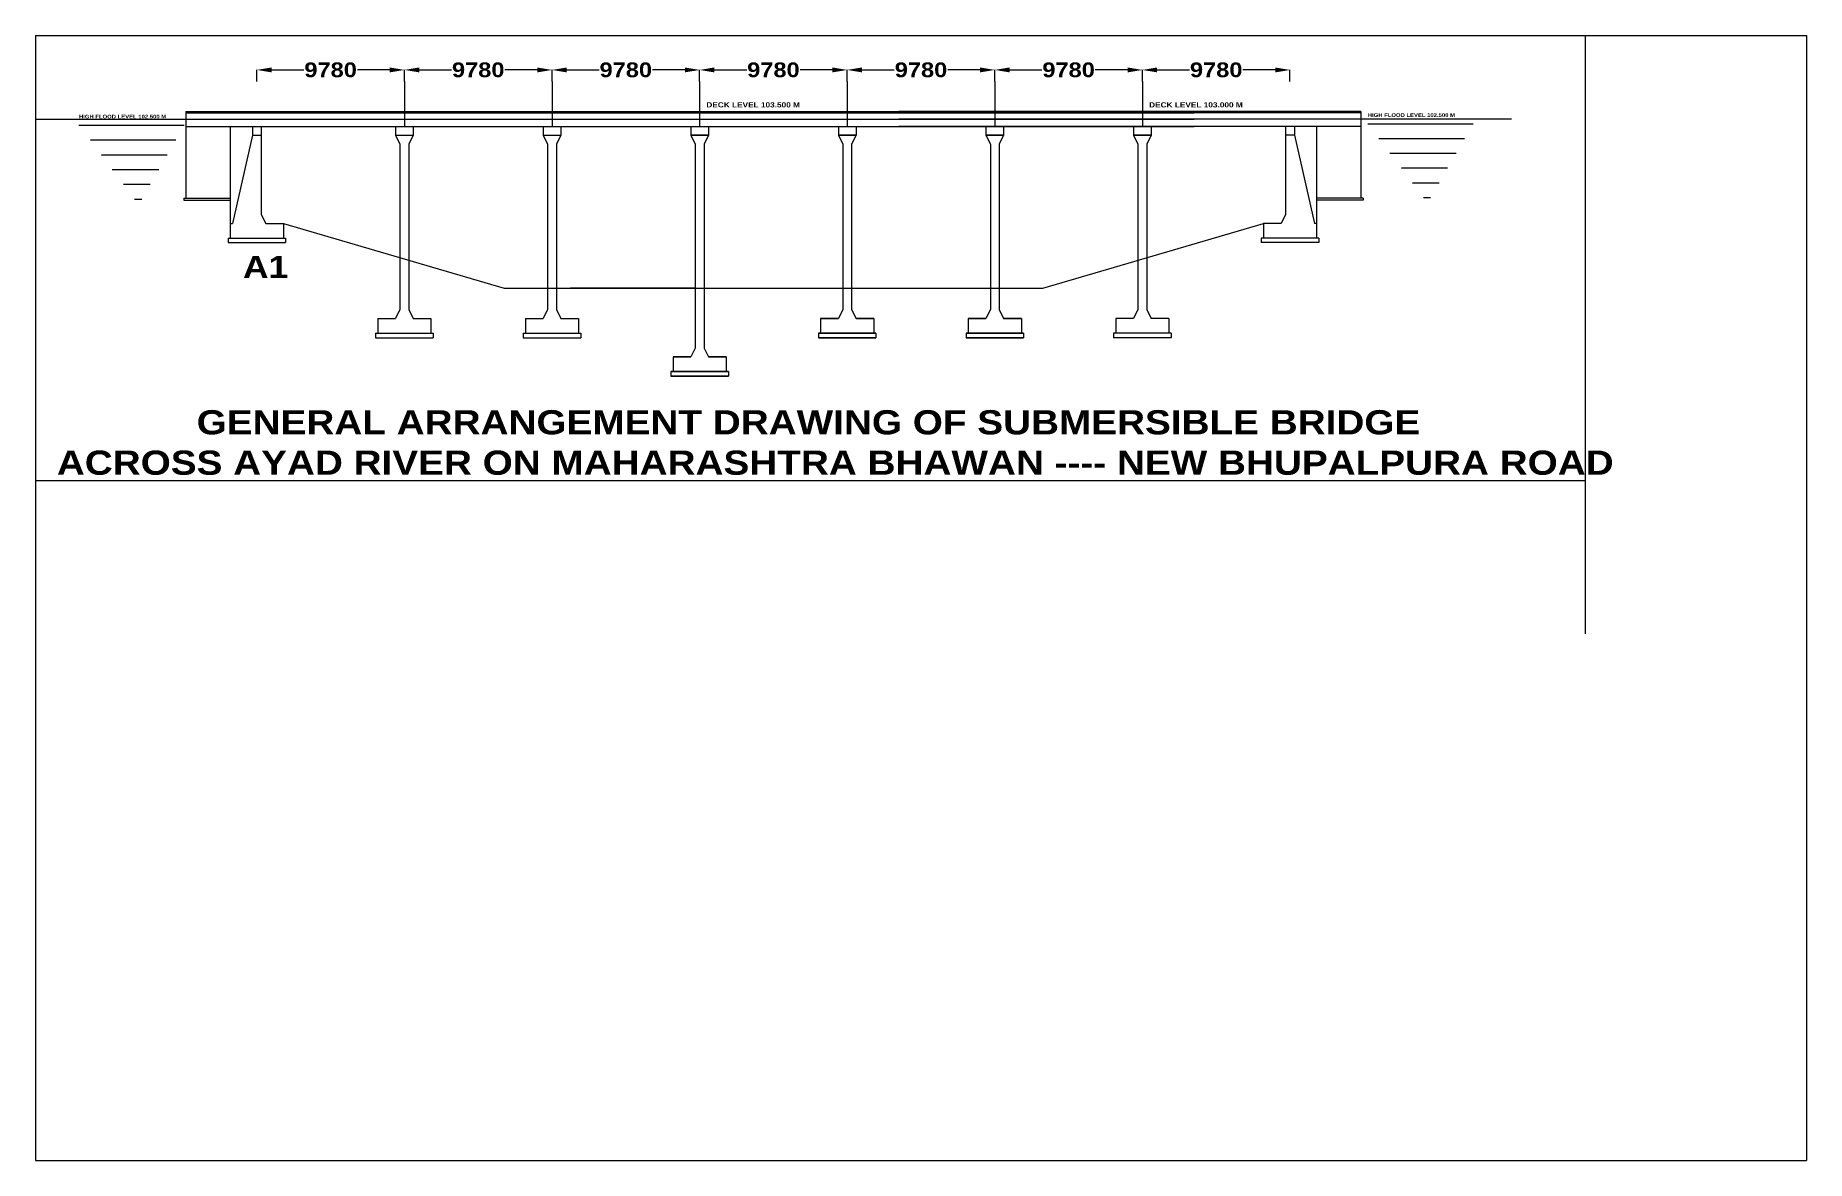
# Model space of a CAD drawing. Header units: millimetres. Extents: x -55849 to 64151, y -69701 to 6500.
import ezdxf

# ---------------------------------------------------------------- set-up
doc = ezdxf.new("R2010")
doc.units = ezdxf.units.MM
doc.linetypes.add('ACAD_ISO02W100', pattern=[15, 12, -3])
doc.styles.get("Standard").update_dxf_attribs({"font": 'ariblk.TTF'})
doc.dimstyles.new('ISO-25', dxfattribs={"dimtxt": 1000, "dimasz": 1000, "dimexe": 1.25, "dimexo": 0.625, "dimtad": 0, "dimtxsty": 'Standard', "dimcen": 75, "dimadec": 0, "dimazin": 0, "dimtfac": 1, "dimtmove": 0, "dimatfit": 2, "dimfxl": 0, "dimarcsym": 0})

# ---------------------------------------------------------------- blocks, each defined once
blk = doc.blocks.new('*D1')
at = {"color": 0, "lineweight": -2}
for p, q in [((-40849, 3390), (-40849, 4165)), ((-39849, 4164), (-37660, 4164)), ((-31849, 4164), (-34038, 4164)), ((-30849, 3390), (-30849, 4165))]:
    blk.add_line(p, q, dxfattribs=at)
at = {"color": 0}
for points in [[(-39849, 4331), (-39849, 3998), (-40849, 4164)], [(-31849, 4331), (-31849, 3998), (-30849, 4164)]]:
    blk.add_solid(points, dxfattribs=at)
at = {"layer": 'Defpoints', "color": 0}
for p in [(-30849, 4164), (-40849, 3389), (-30849, 3389)]:
    blk.add_point(p, dxfattribs=at)
at = {"color": 0, "insert": (-35849, 4164), "char_height": 1000, "attachment_point": 5}
blk.add_mtext('9780', dxfattribs=at)
blk = doc.blocks.new('*D2')
at = {"color": 0, "lineweight": -2}
for p, q in [((-849, 3390), (-849, 4165)), ((151, 4164), (2340, 4164)), ((8151, 4164), (5962, 4164)), ((9151, 3390), (9151, 4165))]:
    blk.add_line(p, q, dxfattribs=at)
at = {"color": 0}
for points in [[(151, 4331), (151, 3998), (-849, 4164)], [(8151, 4331), (8151, 3998), (9151, 4164)]]:
    blk.add_solid(points, dxfattribs=at)
at = {"layer": 'Defpoints', "color": 0}
for p in [(9151, 4164), (-849, 3389), (9151, 3389)]:
    blk.add_point(p, dxfattribs=at)
at = {"color": 0, "insert": (4151, 4164), "char_height": 1000, "attachment_point": 5}
blk.add_mtext('{\\fArial Black|b0|i0|c0|p34;9780}', dxfattribs=at)
blk = doc.blocks.new('*D5')
at = {"color": 0, "lineweight": -2}
for p, q in [((19151, 3390), (19151, 4165)), ((20151, 4164), (22340, 4164)), ((28151, 4164), (25962, 4164)), ((29151, 3390), (29151, 4165))]:
    blk.add_line(p, q, dxfattribs=at)
at = {"color": 0}
for points in [[(20151, 4331), (20151, 3998), (19151, 4164)], [(28151, 4331), (28151, 3998), (29151, 4164)]]:
    blk.add_solid(points, dxfattribs=at)
at = {"layer": 'Defpoints', "color": 0}
for p in [(19151, 4164), (19151, 3389), (29151, 3389)]:
    blk.add_point(p, dxfattribs=at)
at = {"color": 0, "insert": (24151, 4164), "char_height": 1000, "attachment_point": 5}
blk.add_mtext('{\\fArial Black|b0|i0|c0|p34;9780}', dxfattribs=at)
blk = doc.blocks.new('*D6')
at = {"color": 0, "lineweight": -2}
for p, q in [((9151, 3390), (9151, 4165)), ((10151, 4164), (12340, 4164)), ((18151, 4164), (15962, 4164)), ((19151, 3390), (19151, 4165))]:
    blk.add_line(p, q, dxfattribs=at)
at = {"color": 0}
for points in [[(10151, 4331), (10151, 3998), (9151, 4164)], [(18151, 4331), (18151, 3998), (19151, 4164)]]:
    blk.add_solid(points, dxfattribs=at)
at = {"layer": 'Defpoints', "color": 0}
for p in [(9151, 4164), (9151, 3389), (19151, 3389)]:
    blk.add_point(p, dxfattribs=at)
at = {"color": 0, "insert": (14151, 4164), "char_height": 1000, "attachment_point": 5}
blk.add_mtext('{\\fArial Black|b0|i0|c0|p34;9780}', dxfattribs=at)
blk = doc.blocks.new('*D24')
at = {"color": 0, "lineweight": -2}
for p, q in [((-30849, 3390), (-30849, 4165)), ((-29849, 4164), (-27660, 4164)), ((-21849, 4164), (-24038, 4164)), ((-20849, 3390), (-20849, 4165))]:
    blk.add_line(p, q, dxfattribs=at)
at = {"color": 0}
for points in [[(-29849, 4331), (-29849, 3998), (-30849, 4164)], [(-21849, 4331), (-21849, 3998), (-20849, 4164)]]:
    blk.add_solid(points, dxfattribs=at)
at = {"layer": 'Defpoints', "color": 0}
for p in [(-20849, 4164), (-30849, 3389), (-20849, 3389)]:
    blk.add_point(p, dxfattribs=at)
at = {"color": 0, "insert": (-25849, 4164), "char_height": 1000, "attachment_point": 5}
blk.add_mtext('{\\fArial Black|b0|i0|c0|p34;9780}', dxfattribs=at)
blk = doc.blocks.new('*D25')
at = {"color": 0, "lineweight": -2}
for p, q in [((-20849, 3390), (-20849, 4165)), ((-19849, 4164), (-17660, 4164)), ((-11849, 4164), (-14038, 4164)), ((-10849, 3390), (-10849, 4165))]:
    blk.add_line(p, q, dxfattribs=at)
at = {"color": 0}
for points in [[(-19849, 4331), (-19849, 3998), (-20849, 4164)], [(-11849, 4331), (-11849, 3998), (-10849, 4164)]]:
    blk.add_solid(points, dxfattribs=at)
at = {"layer": 'Defpoints', "color": 0}
for p in [(-10849, 4164), (-20849, 3389), (-10849, 3389)]:
    blk.add_point(p, dxfattribs=at)
at = {"color": 0, "insert": (-15849, 4164), "char_height": 1000, "attachment_point": 5}
blk.add_mtext('{\\fArial Black|b0|i0|c0|p34;9780}', dxfattribs=at)
blk = doc.blocks.new('*D26')
at = {"color": 0, "lineweight": -2}
for p, q in [((-10849, 3390), (-10849, 4165)), ((-9849, 4164), (-7660, 4164)), ((-1849, 4164), (-4038, 4164)), ((-849, 3390), (-849, 4165))]:
    blk.add_line(p, q, dxfattribs=at)
at = {"color": 0}
for points in [[(-9849, 4331), (-9849, 3998), (-10849, 4164)], [(-1849, 4331), (-1849, 3998), (-849, 4164)]]:
    blk.add_solid(points, dxfattribs=at)
at = {"layer": 'Defpoints', "color": 0}
for p in [(-10849, 4164), (-10849, 3389), (-849, 3389)]:
    blk.add_point(p, dxfattribs=at)
at = {"color": 0, "insert": (-5849, 4164), "char_height": 1000, "attachment_point": 5}
blk.add_mtext('{\\fArial Black|b0|i0|c0|p34;9780}', dxfattribs=at)

msp = doc.modelspace()

# ---------------------------------------------------------------- linework, layer by layer
for p, q in [((-55849.128, 6500.189), (-55849.128, -69701.26)), ((-55849.128, 6500.189), (64150.872, 6500.189)), ((49150.872, 6500.189), (49150.872, -34037.181)), ((64150.872, 6500.189), (64150.872, -69701.26)), ((-30849.128, 3389.045), (-30849.128, 339.045)), ((-20849.128, 3389.045), (-20849.128, 339.045)), ((-10849.128, 3389.045), (-10849.128, 339.045)), ((-10849.128, 3389.045), (-10849.128, 339.045)), ((-849.128, 3389.045), (-849.128, 339.045)), ((-849.128, 3389.045), (-849.128, 339.045)), ((9150.872, 3389.045), (9150.872, 339.045)), ((9150.872, 3389.045), (9150.872, 339.045)), ((19150.872, 3389.045), (19150.872, 339.045)), ((19150.872, 3389.045), (19150.872, 339.045)), ((19150.872, 3389.045), (19150.872, 339.045)), ((-45649.128, 1339.045), (-45649.128, -4510.955)), ((-45649.128, 1339.045), (5644.458, 1339.045)), ((-45649.128, 1264.045), (5644.458, 1264.045)), ((33950.872, 1339.045), (2657.285, 1339.045)), ((33950.872, 1264.045), (2657.285, 1264.045)), ((5644.458, 1339.045), (22657.285, 1339.045)), ((5644.458, 1264.045), (22657.285, 1264.045)), ((33950.872, 1339.045), (33950.872, -4510.955)), ((-55849.128, 839.045), (5644.458, 839.045)), ((-45649.128, 339.045), (5644.458, 339.045)), ((-42649.128, 339.045), (-42649.128, -7232.633)), ((-41149.128, 339.045), (-41149.128, -260.955)), ((-40549.128, 339.045), (-40549.128, -5632.633)), ((-31449.128, 339.045), (-31449.128, -260.955)), ((-30249.128, 339.045), (-30249.128, -260.955)), ((-21449.128, 339.045), (-21449.128, -260.955)), ((-20249.128, 339.045), (-20249.128, -260.955)), ((-11449.128, 339.045), (-11449.128, -260.955)), ((-11449.128, 339.045), (-11449.128, -260.955)), ((-10249.128, 339.045), (-10249.128, -260.955)), ((-10249.128, 339.045), (-10249.128, -260.955)), ((-1449.128, 339.045), (-1449.128, -260.955)), ((-1449.128, 339.045), (-1449.128, -260.955)), ((-249.128, 339.045), (-249.128, -260.955)), ((-249.128, 339.045), (-249.128, -260.955)), ((44150.872, 839.045), (2657.285, 839.045)), ((33950.872, 339.045), (2657.285, 339.045)), ((5644.458, 839.045), (22657.285, 839.045)), ((5644.458, 339.045), (22657.285, 339.045)), ((8550.872, 339.045), (8550.872, -260.955)), ((8550.872, 339.045), (8550.872, -260.955)), ((9750.872, 339.045), (9750.872, -260.955)), ((9750.872, 339.045), (9750.872, -260.955)), ((18550.872, 339.045), (18550.872, -260.955)), ((18550.872, 339.045), (18550.872, -260.955)), ((18550.872, 339.045), (18550.872, -260.955)), ((19750.872, 339.045), (19750.872, -260.955)), ((19750.872, 339.045), (19750.872, -260.955)), ((19750.872, 339.045), (19750.872, -260.955)), ((28850.872, 339.045), (28850.872, -5632.633)), ((29450.872, 339.045), (29450.872, -260.955)), ((30950.872, 339.045), (30950.872, -7232.633)), ((-41149.128, -260.955), (-42499.128, -6232.633)), ((-41149.128, -260.955), (-40549.128, -260.955)), ((-31449.128, -260.955), (-30249.128, -260.955)), ((-31449.128, -260.955), (-31149.128, -860.955)), ((-31149.128, -860.955), (-31149.128, -12070.955)), ((-30249.128, -260.955), (-30549.128, -860.955)), ((-30549.128, -860.955), (-30549.128, -12070.955)), ((-21449.128, -260.955), (-21149.128, -860.955)), ((-21449.128, -260.955), (-20249.128, -260.955)), ((-21149.128, -860.955), (-21149.128, -12070.955)), ((-20249.128, -260.955), (-20549.128, -860.955)), ((-20549.128, -860.955), (-20549.128, -12070.955)), ((-11449.128, -260.955), (-10249.128, -260.955)), ((-11449.128, -260.955), (-11149.128, -860.955)), ((-11449.128, -260.955), (-11149.128, -860.955)), ((-10249.128, -260.955), (-11449.128, -260.955)), ((-11149.128, -860.955), (-11149.128, -14670.955)), ((-11149.128, -860.955), (-11149.128, -14670.955)), ((-10249.128, -260.955), (-10549.128, -860.955)), ((-10249.128, -260.955), (-10549.128, -860.955)), ((-10549.128, -860.955), (-10549.128, -14670.955)), ((-10549.128, -860.955), (-10549.128, -14670.955)), ((-1449.128, -260.955), (-249.128, -260.955)), ((-1449.128, -260.955), (-1149.128, -860.955)), ((-249.128, -260.955), (-1449.128, -260.955)), ((-1449.128, -260.955), (-1149.128, -860.955)), ((-1149.128, -860.955), (-1149.128, -12070.955)), ((-1149.128, -860.955), (-1149.128, -12070.955)), ((-249.128, -260.955), (-549.128, -860.955)), ((-249.128, -260.955), (-549.128, -860.955)), ((-549.128, -860.955), (-549.128, -12070.955)), ((-549.128, -860.955), (-549.128, -12070.955)), ((8550.872, -260.955), (8850.872, -860.955)), ((8550.872, -260.955), (9750.872, -260.955)), ((9750.872, -260.955), (8550.872, -260.955)), ((8550.872, -260.955), (8850.872, -860.955)), ((8850.872, -860.955), (8850.872, -12070.955)), ((8850.872, -860.955), (8850.872, -12070.955)), ((9750.872, -260.955), (9450.872, -860.955)), ((9750.872, -260.955), (9450.872, -860.955)), ((9450.872, -860.955), (9450.872, -12070.955)), ((9450.872, -860.955), (9450.872, -12070.955)), ((18550.872, -260.955), (19750.872, -260.955)), ((18550.872, -260.955), (18850.872, -860.955)), ((19750.872, -260.955), (18550.872, -260.955)), ((18550.872, -260.955), (18850.872, -860.955)), ((18550.872, -260.955), (18850.872, -860.955)), ((19750.872, -260.955), (18550.872, -260.955)), ((18850.872, -860.955), (18850.872, -12070.955)), ((18850.872, -860.955), (18850.872, -12070.955)), ((18850.872, -860.955), (18850.872, -12070.955)), ((19750.872, -260.955), (19450.872, -860.955)), ((19750.872, -260.955), (19450.872, -860.955)), ((19750.872, -260.955), (19450.872, -860.955)), ((19450.872, -860.955), (19450.872, -12070.955)), ((19450.872, -860.955), (19450.872, -12070.955)), ((19450.872, -860.955), (19450.872, -12070.955)), ((29450.872, -260.955), (28850.872, -260.955)), ((29450.872, -260.955), (30800.872, -6232.633)), ((-45799.128, -4510.955), (-42649.128, -4510.955)), ((-45799.128, -4510.955), (-45799.128, -4660.955)), ((-45799.128, -4660.955), (-42649.128, -4660.955)), ((34100.872, -4510.955), (30950.872, -4510.955)), ((34100.872, -4660.955), (30950.872, -4660.955)), ((34100.872, -4510.955), (34100.872, -4660.955)), ((-40549.128, -5632.633), (-40249.128, -6232.633)), ((28850.872, -5632.633), (28550.872, -6232.633)), ((-42649.128, -6232.633), (-42499.128, -6232.633)), ((-40249.128, -6232.633), (-39049.128, -6232.633)), ((-39049.128, -6232.633), (-39049.128, -7232.633)), ((-39049.128, -6232.633), (-24098.62, -10610.955)), ((12400.364, -10610.955), (27350.872, -6232.633)), ((28550.872, -6232.633), (27350.872, -6232.633)), ((27350.872, -6232.633), (27350.872, -7232.633)), ((30950.872, -6232.633), (30800.872, -6232.633)), ((-42799.128, -7232.633), (-38899.128, -7232.633)), ((-42799.128, -7232.633), (-42799.128, -7532.633)), ((-42799.128, -7532.633), (-38899.128, -7532.633)), ((-38899.128, -7232.633), (-38899.128, -7532.633)), ((27200.872, -7232.633), (27200.872, -7532.633)), ((31100.872, -7232.633), (27200.872, -7232.633)), ((31100.872, -7532.633), (27200.872, -7532.633)), ((31100.872, -7232.633), (31100.872, -7532.633)), ((-24098.62, -10610.955), (-10849.128, -10610.955)), ((-24098.62, -10610.955), (-10849.128, -10610.955)), ((-11149.128, -10610.955), (5901.38, -10610.955)), ((5901.38, -10610.955), (12400.364, -10610.955)), ((-32649.128, -12670.955), (-31449.128, -12670.955)), ((-32649.128, -12670.955), (-32649.128, -13670.955)), ((-31149.128, -12070.955), (-31449.128, -12670.955)), ((-30549.128, -12070.955), (-30249.128, -12670.955)), ((-30249.128, -12670.955), (-29049.128, -12670.955)), ((-29049.128, -12670.955), (-29049.128, -13670.955)), ((-22649.128, -12670.955), (-22649.128, -13670.955)), ((-22649.128, -12670.955), (-21449.128, -12670.955)), ((-21149.128, -12070.955), (-21449.128, -12670.955)), ((-20549.128, -12070.955), (-20249.128, -12670.955)), ((-20249.128, -12670.955), (-19049.128, -12670.955)), ((-19049.128, -12670.955), (-19049.128, -13670.955)), ((-2649.128, -12670.955), (-1449.128, -12670.955)), ((-2649.128, -12670.955), (-2649.128, -13670.955)), ((-1449.128, -12670.955), (-2649.128, -12670.955)), ((-2649.128, -12670.955), (-2649.128, -13670.955)), ((-1149.128, -12070.955), (-1449.128, -12670.955)), ((-1149.128, -12070.955), (-1449.128, -12670.955)), ((-549.128, -12070.955), (-249.128, -12670.955)), ((-549.128, -12070.955), (-249.128, -12670.955)), ((-249.128, -12670.955), (950.872, -12670.955)), ((950.872, -12670.955), (-249.128, -12670.955)), ((950.872, -12670.955), (950.872, -13670.955)), ((7350.872, -12670.955), (7350.872, -13670.955)), ((7350.872, -12670.955), (8550.872, -12670.955)), ((8550.872, -12670.955), (7350.872, -12670.955)), ((7350.872, -12670.955), (7350.872, -13670.955)), ((8850.872, -12070.955), (8550.872, -12670.955)), ((8850.872, -12070.955), (8550.872, -12670.955)), ((9450.872, -12070.955), (9750.872, -12670.955)), ((9450.872, -12070.955), (9750.872, -12670.955)), ((9750.872, -12670.955), (10950.872, -12670.955)), ((10950.872, -12670.955), (9750.872, -12670.955)), ((10950.872, -12670.955), (10950.872, -13670.955)), ((10950.872, -12670.955), (10950.872, -13670.955)), ((17350.872, -12670.955), (17350.872, -13670.955)), ((18550.872, -12670.955), (17350.872, -12670.955)), ((18850.872, -12070.955), (18550.872, -12670.955)), ((19450.872, -12070.955), (19750.872, -12670.955)), ((20950.872, -12670.955), (19750.872, -12670.955)), ((20950.872, -12670.955), (20950.872, -13670.955)), ((-32799.128, -13670.955), (-32799.128, -13970.955)), ((-32799.128, -13670.955), (-28899.128, -13670.955)), ((-32799.128, -13970.955), (-28899.128, -13970.955)), ((-28899.128, -13670.955), (-28899.128, -13970.955)), ((-22799.128, -13670.955), (-18899.128, -13670.955)), ((-22799.128, -13670.955), (-22799.128, -13970.955)), ((-22799.128, -13970.955), (-18899.128, -13970.955)), ((-18899.128, -13670.955), (-18899.128, -13970.955)), ((-2799.128, -13670.955), (-2799.128, -13970.955)), ((-2799.128, -13670.955), (1100.872, -13670.955)), ((1100.872, -13670.955), (-2799.128, -13670.955)), ((-2799.128, -13670.955), (-2799.128, -13970.955)), ((-2799.128, -13970.955), (1100.872, -13970.955)), ((1100.872, -13970.955), (-2799.128, -13970.955)), ((1100.872, -13670.955), (1100.872, -13970.955)), ((7200.872, -13670.955), (11100.872, -13670.955)), ((7200.872, -13670.955), (7200.872, -13970.955)), ((11100.872, -13670.955), (7200.872, -13670.955)), ((7200.872, -13670.955), (7200.872, -13970.955)), ((7200.872, -13970.955), (11100.872, -13970.955)), ((11100.872, -13970.955), (7200.872, -13970.955)), ((11100.872, -13670.955), (11100.872, -13970.955)), ((11100.872, -13670.955), (11100.872, -13970.955)), ((21100.872, -13670.955), (17200.872, -13670.955)), ((17200.872, -13670.955), (17200.872, -13970.955)), ((21100.872, -13970.955), (17200.872, -13970.955)), ((21100.872, -13670.955), (21100.872, -13970.955)), ((-12649.128, -15270.955), (-12649.128, -16270.955)), ((-12649.128, -15270.955), (-11449.128, -15270.955)), ((-11449.128, -15270.955), (-12649.128, -15270.955)), ((-12649.128, -15270.955), (-12649.128, -16270.955)), ((-11149.128, -14670.955), (-11449.128, -15270.955)), ((-11149.128, -14670.955), (-11449.128, -15270.955)), ((-10549.128, -14670.955), (-10249.128, -15270.955)), ((-10549.128, -14670.955), (-10249.128, -15270.955)), ((-10249.128, -15270.955), (-9049.128, -15270.955)), ((-9049.128, -15270.955), (-10249.128, -15270.955)), ((-9049.128, -15270.955), (-9049.128, -16270.955)), ((-9049.128, -15270.955), (-9049.128, -16270.955)), ((-12799.128, -16270.955), (-12799.128, -16570.955)), ((-12799.128, -16270.955), (-8899.128, -16270.955)), ((-8899.128, -16270.955), (-12799.128, -16270.955)), ((-12799.128, -16270.955), (-12799.128, -16570.955)), ((-12799.128, -16570.955), (-8899.128, -16570.955)), ((-8899.128, -16570.955), (-12799.128, -16570.955)), ((-8899.128, -16270.955), (-8899.128, -16570.955)), ((-8899.128, -16270.955), (-8899.128, -16570.955)), ((-55849.128, -17037.181), (-55849.128, -34037.181)), ((-55849.128, -17037.181), (-55849.128, -34037.181)), ((-55849.128, -23637.181), (49150.872, -23637.181)), ((-55849.128, -69701.26), (64150.872, -69701.26))]:
    msp.add_line(p, q)
at = {"linetype": 'ACAD_ISO02W100'}
for p, q in [((-45763.781, 397.316), (-52903.364, 397.316)), ((41557.045, 500.196), (34417.462, 500.196)), ((-46339.687, -602.684), (-52148.991, -602.684)), ((40981.139, -499.804), (35171.835, -499.804)), ((-46915.593, -1602.684), (-51394.618, -1602.684)), ((40405.233, -1499.804), (35926.208, -1499.804)), ((-47491.499, -2602.684), (-50640.245, -2602.684)), ((39829.327, -2499.804), (36680.582, -2499.804)), ((39253.421, -3499.804), (37434.955, -3499.804)), ((-48067.405, -3602.684), (-49885.872, -3602.684)), ((-48643.311, -4602.684), (-49131.499, -4602.684)), ((38677.515, -4499.804), (38189.328, -4499.804)), ((-11149.128, -10610.955), (-19618.99, -10610.955))]:
    msp.add_line(p, q, dxfattribs=at)

# ---------------------------------------------------------------- texts
at = {"attachment_point": 1}
for s, insert, char_height, width in [('DECK LEVEL 103.500 M', (-10393.362, 1973.838), 350, 129966.81099), ('DECK LEVEL 103.000 M', (19606.638, 1973.838), 350, 129966.81099), ('HIGH FLOOD LEVEL 102.500 M', (34422.65, 1230.467), 250, 92833.43642), ('HIGH FLOOD LEVEL 102.500 M', (-52898.176, 1127.588), 250, 92833.43642), ('A1', (-41788.072, -8430.777), 1500, 1743.2511), ('^I       GENERAL ARRANGEMENT DRAWING OF SUBMERSIBLE BRIDGE\\P   ACROSS AYAD RIVER ON MAHARASHTRA BHAWAN ---- NEW BHUPALPURA ROAD', (-56584.571, -18880.192), 1640.25, 609080.17634)]:
    msp.add_mtext(s, dxfattribs=dict(at, insert=insert, char_height=char_height, width=width))

# ---------------------------------------------------------------- dimensions: what is measured, and where the dimension line sits
for base, p1, p2, text, picture, middle in [((-30849.128, 4164.212), (-40849.128, 3389.045), (-30849.128, 3389.045), '9780', '*D1', (-35849.128, 4164.212)), ((-20849.128, 4164.212), (-30849.128, 3389.045), (-20849.128, 3389.045), '{\\fArial Black|b0|i0|c0|p34;9780}', '*D24', (-25849.128, 4164.212)), ((-10849.128, 4164.212), (-20849.128, 3389.045), (-10849.128, 3389.045), '{\\fArial Black|b0|i0|c0|p34;9780}', '*D25', (-15849.128, 4164.212)), ((9150.872, 4164.212), (-849.128, 3389.045), (9150.872, 3389.045), '{\\fArial Black|b0|i0|c0|p34;9780}', '*D2', (4150.872, 4164.212))]:
    dim = msp.add_linear_dim(base=base, p1=p1, p2=p2, text=text, dimstyle='ISO-25')
    dim.commit()
    dim.dimension.update_dxf_attribs({"geometry": picture, "text_midpoint": middle})
for base, p1, p2, picture, middle in [((-10849.128, 4164.212), (-849.128, 3389.045), (-10849.128, 3389.045), '*D26', (-5849.128, 4164.212)), ((9150.872, 4164.212), (19150.872, 3389.045), (9150.872, 3389.045), '*D6', (14150.872, 4164.212)), ((19150.872, 4164.212), (29150.872, 3389.045), (19150.872, 3389.045), '*D5', (24150.872, 4164.212))]:
    dim = msp.add_linear_dim(base=base, p1=p1, p2=p2, angle=180, text='{\\fArial Black|b0|i0|c0|p34;9780}', dimstyle='ISO-25')
    dim.commit()
    dim.dimension.update_dxf_attribs({"geometry": picture, "text_midpoint": middle})

doc.saveas('drawing.dxf')
